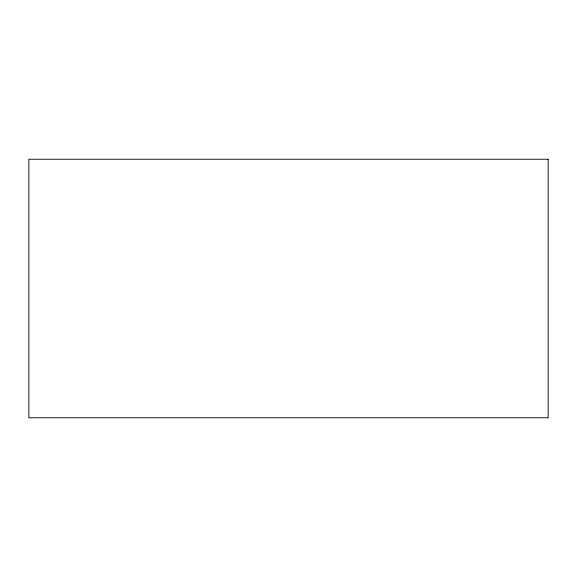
<?xml version="1.0" encoding="UTF-8"?>
<svg xmlns="http://www.w3.org/2000/svg" width="577" height="577" viewBox="0 0 577 577"><rect width="100%" height="100%" fill="white"/><g stroke="black" fill="none" stroke-linecap="round" stroke-linejoin="round"><path stroke-width="0.87" d="M548.15 159.23L28.85 159.23L28.85 417.77L548.15 417.77L548.15 159.23"/></g></svg>
